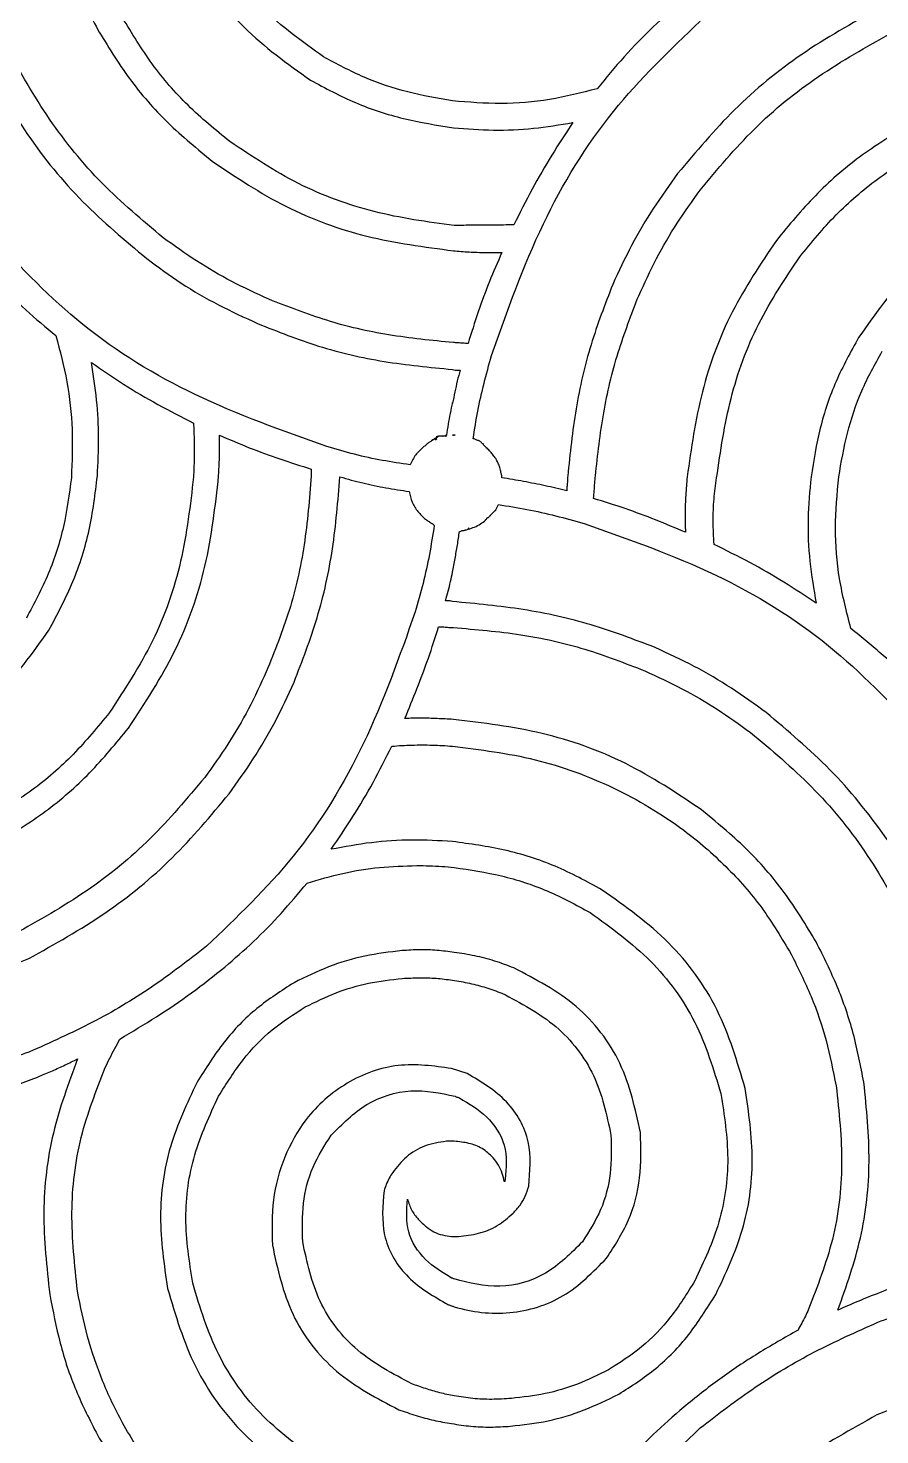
# Model space of a CAD drawing. Extents: x 0 to 371, y 0 to 260.
# Drawn here: x 301.25 to 327.28, y 79.53 to 122.5 of the extents above; entities that cross this region are included whole.
import ezdxf

# ---------------------------------------------------------------- set-up
doc = ezdxf.new("R2010")
doc.units = 0
doc.layers.add('Layer_1', color=7, linetype='CONTINUOUS')

msp = doc.modelspace()

# ---------------------------------------------------------------- linework, layer by layer
at = {"layer": 'Layer_1', "color": 7}
for points in [[(314.219057, 111.045625), (314.219057, 111.07198)], [(313.716243, 110.013647), (313.743124, 110.013647), (313.743124, 110.013647)], [(313.743124, 110.013647), (313.769477, 110.013647)], [(313.928121, 110.040002), (313.901769, 110.040002), (313.848534, 110.040002), (313.822182, 110.040002)], [(314.298644, 110.066873), (314.219057, 110.066873)], [(313.346249, 109.722709), (313.213958, 109.590417)], [(313.663538, 109.960937), (313.68989, 109.960937)], [(314.880515, 109.960937), (314.854163, 109.960937)], [(315.251038, 109.696353), (315.171451, 109.775419)], [(309.906666, 109.034895), (309.906666, 108.823022)], [(315.727499, 108.770312), (315.727499, 108.823022)], [(315.541974, 107.791044), (315.62156, 107.950207), (315.62156, 107.950207)], [(315.198333, 107.447395), (315.224685, 107.47375), (315.303743, 107.553332)], [(315.409682, 107.658752), (315.489269, 107.738334)], [(314.430935, 107.129586), (314.457288, 107.129586)], [(314.669166, 90.566772), (314.192704, 90.725419)], [(314.272291, 88.503332), (314.03406, 88.503332)], [(314.192704, 85.592915), (314.404583, 85.592915)]]:
    msp.add_lwpolyline(points, dxfattribs=at)
for points in [[(307.101659, 110.066873)], [(313.757597, 110.026567)], [(314.007708, 110.040002), (314.03406, 110.040002), (314.007708, 110.040002)], [(314.278482, 110.077726)], [(313.599985, 109.909777)], [(313.743124, 109.960937)], [(310.779474, 108.796667)], [(314.721871, 107.235522)], [(313.795829, 104.219169)], [(313.293015, 100.608019)], [(313.133842, 96.92349)], [(302.762916, 91.016874)]]:
    msp.add_lwpolyline(points, close=True, dxfattribs=at)
for points, knots in [([(301.915932, 126.761978), (302.011044, 126.263575), (302.200806, 125.269196), (302.682813, 123.824478), (303.141762, 122.924979), (303.37114, 122.475419)], [0, 0, 0, 0, 1.521336, 3.035266, 4.547924, 4.547924, 4.547924, 4.547924]), ([(305.514159, 126.973335), (305.756222, 126.156256), (306.238541, 124.528194), (307.778637, 122.411746), (309.173303, 121.41812), (309.879784, 120.91479)], [0, 0, 0, 0, 2.544135, 5.069289, 7.661578, 7.661578, 7.661578, 7.661578]), ([(310.276659, 121.628958), (309.634291, 122.08803), (308.362366, 122.997016), (306.961805, 124.931037), (306.508653, 126.415111), (306.281557, 127.158853)], [0, 0, 0, 0, 2.359117, 4.671186, 6.993906, 6.993906, 6.993906, 6.993906]), ([(321.283749, 123.375105), (320.968856, 123.100777), (320.334294, 122.547961), (319.450028, 121.636327), (318.909218, 120.979639), (318.637916, 120.650206)], [0, 0, 0, 0, 1.252549, 2.524089, 3.804093, 3.804093, 3.804093, 3.804093]), ([(327.209993, 123.084167), (326.422451, 122.645187), (324.859146, 121.773793), (322.787313, 120.07556), (321.657707, 118.725671), (321.098223, 118.057083)], [0, 0, 0, 0, 2.70185, 5.363292, 7.975068, 7.975068, 7.975068, 7.975068]), ([(303.37114, 122.475419), (303.682479, 121.962861), (304.304041, 120.939579), (305.497592, 119.577345), (306.424281, 118.812328), (306.89031, 118.427603)], [0, 0, 0, 0, 1.796895, 3.587358, 5.398689, 5.398689, 5.398689, 5.398689]), ([(307.419477, 119.035835), (306.981712, 119.393754), (306.112571, 120.104366), (305.007624, 121.385496), (304.428716, 122.340757), (304.138538, 122.819583)], [0, 0, 0, 0, 1.694336, 3.363943, 5.041933, 5.041933, 5.041933, 5.041933]), ([(315.409682, 112.500834), (315.891713, 113.861334), (316.82484, 116.495023), (318.960369, 120.013999), (320.862585, 121.831381), (321.786034, 122.713647)], [0, 0, 0, 0, 4.325799, 8.373985, 12.193381, 12.193381, 12.193381, 12.193381]), ([(321.786034, 117.554272), (322.318542, 118.194436), (323.392392, 119.485386), (325.374129, 121.093153), (326.859548, 121.924748), (327.606868, 122.343127)], [0, 0, 0, 0, 2.494016, 5.029417, 7.596492, 7.596492, 7.596492, 7.596492]), ([(305.381868, 116.099064), (304.742379, 116.636189), (303.455985, 117.716668), (301.842465, 119.692091), (301.011195, 121.174271), (300.593015, 121.919897)], [0, 0, 0, 0, 2.501839, 5.032693, 7.594724, 7.594724, 7.594724, 7.594724]), ([(314.219057, 120.279687), (313.760242, 120.359318), (312.840663, 120.51892), (311.507709, 120.965564), (310.686236, 121.408244), (310.276659, 121.628958)], [0, 0, 0, 0, 1.39603, 2.797992, 4.192055, 4.192055, 4.192055, 4.192055]), ([(299.8525, 121.576248), (300.291486, 120.788668), (301.162906, 119.225264), (302.861062, 117.153196), (304.210989, 116.023485), (304.879583, 115.46396)], [0, 0, 0, 0, 2.701966, 5.363601, 7.975465, 7.975465, 7.975465, 7.975465]), ([(309.879784, 120.91479), (310.332949, 120.671228), (311.240211, 120.183604), (312.718029, 119.703082), (313.73611, 119.540776), (314.245409, 119.459581)], [0, 0, 0, 0, 1.541296, 3.085767, 4.63181, 4.63181, 4.63181, 4.63181]), ([(318.637916, 120.650206), (318.156787, 120.528559), (317.194932, 120.285365), (315.703607, 120.157781), (314.714203, 120.239027), (314.219057, 120.279687)], [0, 0, 0, 0, 1.487394, 2.97354, 4.462358, 4.462358, 4.462358, 4.462358]), ([(324.828743, 115.517187), (325.186218, 115.955754), (325.895951, 116.826489), (327.183622, 117.919596), (328.520762, 118.786998), (329.886815, 119.432325), (331.23673, 119.894775), (332.168202, 120.080757), (332.633951, 120.17375)], [0, 0, 0, 0, 1.694337, 3.363945, 5.041935, 6.462936, 7.88643, 9.310003, 9.310003, 9.310003, 9.310003]), ([(314.245409, 119.459581), (314.65274, 119.427846), (315.467121, 119.364397), (316.692691, 119.416776), (317.496135, 119.551188), (317.896871, 119.618228)], [0, 0, 0, 0, 1.225053, 2.44926, 3.667472, 3.667472, 3.667472, 3.667472]), ([(317.896871, 119.618228), (317.679538, 119.287621), (317.24236, 118.622586), (316.637562, 117.582393), (316.278444, 116.859957), (316.097493, 116.495939)], [0, 0, 0, 0, 1.186836, 2.387386, 3.606692, 3.606692, 3.606692, 3.606692]), ([(328.162916, 119.538647), (327.650326, 119.227341), (326.626986, 118.605846), (325.264431, 117.412637), (324.499338, 116.485998), (324.114579, 116.019998)], [0, 0, 0, 0, 1.796935, 3.587422, 5.39874, 5.39874, 5.39874, 5.39874]), ([(314.272291, 116.469583), (313.450746, 116.583677), (311.813668, 116.811029), (309.470663, 117.67272), (308.101947, 118.5823), (307.419477, 119.035835)], [0, 0, 0, 0, 2.484452, 4.950721, 7.403418, 7.403418, 7.403418, 7.403418]), ([(306.89031, 118.427603), (307.618748, 117.942153), (309.081166, 116.967559), (311.597812, 116.051566), (313.358497, 115.819226), (314.245409, 115.702189)], [0, 0, 0, 0, 2.619891, 5.259719, 7.939247, 7.939247, 7.939247, 7.939247]), ([(321.098223, 118.057083), (320.84665, 117.709408), (320.337401, 117.005623), (319.672583, 115.872186), (319.300573, 115.071901), (319.113848, 114.67021)], [0, 0, 0, 0, 1.287007, 2.605232, 3.933695, 3.933695, 3.933695, 3.933695]), ([(319.907598, 114.326562), (320.083482, 114.708457), (320.433375, 115.468177), (321.062557, 116.548464), (321.545745, 117.220212), (321.786034, 117.554272)], [0, 0, 0, 0, 1.260922, 2.508408, 3.742494, 3.742494, 3.742494, 3.742494]), ([(332.687185, 117.42198), (331.868407, 117.179726), (330.237167, 116.697085), (328.113836, 115.162705), (327.126892, 113.76348), (326.628121, 113.056355)], [0, 0, 0, 0, 2.549795, 5.079919, 7.66497, 7.66497, 7.66497, 7.66497]), ([(316.097493, 116.495939), (315.886858, 116.49034), (315.471539, 116.479302), (314.862959, 116.486382), (314.465288, 116.475072), (314.272291, 116.469583)], [0, 0, 0, 0, 0.632078, 1.246296, 1.82547, 1.82547, 1.82547, 1.82547]), ([(310.382599, 109.722709), (309.022098, 110.20474), (306.38841, 111.137867), (302.869435, 113.273398), (301.052054, 115.175614), (300.169788, 116.099064)], [0, 0, 0, 0, 4.325799, 8.373984, 12.193381, 12.193381, 12.193381, 12.193381]), ([(308.610102, 114.220625), (308.228165, 114.396515), (307.468333, 114.746434), (306.387832, 115.375549), (305.715971, 115.858769), (305.381868, 116.099064)], [0, 0, 0, 0, 1.261045, 2.508749, 3.742947, 3.742947, 3.742947, 3.742947]), ([(324.114579, 116.019998), (323.635851, 115.306498), (322.672645, 113.87093), (321.76066, 111.399761), (321.513542, 109.668212), (321.389159, 108.796667)], [0, 0, 0, 0, 2.571521, 5.173922, 7.811243, 7.811243, 7.811243, 7.811243]), ([(299.561035, 115.596252), (299.815585, 115.30108), (300.327881, 114.707031), (301.180257, 113.878584), (301.792319, 113.367645), (302.101458, 113.109582)], [0, 0, 0, 0, 1.168927, 2.352525, 3.560409, 3.560409, 3.560409, 3.560409]), ([(314.245409, 115.702189), (314.406704, 115.687947), (314.732818, 115.659152), (315.227566, 115.649871), (315.560232, 115.64961), (315.727499, 115.649478)], [0, 0, 0, 0, 0.485625, 0.981864, 1.483706, 1.483706, 1.483706, 1.483706]), ([(315.727499, 115.649478), (315.598267, 115.353724), (315.337167, 114.756187), (314.993495, 113.828545), (314.795564, 113.19273), (314.695519, 112.871353)], [0, 0, 0, 0, 0.968143, 1.956017, 2.965688, 2.965688, 2.965688, 2.965688]), ([(304.879583, 115.46396), (305.226465, 115.207356), (305.925957, 114.68991), (307.064878, 114.033126), (307.864496, 113.664599), (308.265932, 113.479585)], [0, 0, 0, 0, 1.293674, 2.608715, 3.934503, 3.934503, 3.934503, 3.934503]), ([(322.288848, 108.770312), (322.40824, 109.582356), (322.645627, 111.196952), (323.487519, 113.506241), (324.383468, 114.84957), (324.828743, 115.517187)], [0, 0, 0, 0, 2.45932, 4.889889, 7.291337, 7.291337, 7.291337, 7.291337]), ([(319.113848, 114.67021), (318.878276, 114.061982), (318.400565, 112.828573), (317.951151, 110.860537), (317.809867, 109.508556), (317.738227, 108.823022)], [0, 0, 0, 0, 1.954953, 3.964391, 6.031376, 6.031376, 6.031376, 6.031376]), ([(318.584682, 108.823022), (318.656399, 109.467144), (318.798113, 110.739943), (319.236782, 112.58999), (319.686191, 113.753394), (319.907598, 114.326562)], [0, 0, 0, 0, 1.943386, 3.84017, 5.682105, 5.682105, 5.682105, 5.682105]), ([(314.245409, 112.897709), (313.584026, 112.962356), (312.278261, 113.089991), (310.381511, 113.527489), (309.194224, 113.992063), (308.610102, 114.220625)], [0, 0, 0, 0, 1.992575, 3.933927, 5.81399, 5.81399, 5.81399, 5.81399]), ([(308.265932, 113.479585), (308.880924, 113.234949), (310.133433, 112.736715), (312.138932, 112.275768), (313.520331, 112.144168), (314.219057, 112.077603)], [0, 0, 0, 0, 1.983616, 4.039886, 6.144507, 6.144507, 6.144507, 6.144507]), ([(302.101458, 113.109582), (302.225068, 112.643047), (302.473686, 111.704708), (302.630356, 110.243277), (302.595106, 109.262965), (302.57739, 108.770312)], [0, 0, 0, 0, 1.446556, 2.909457, 4.387337, 4.387337, 4.387337, 4.387337]), ([(326.628121, 113.056355), (326.384774, 112.614387), (325.898772, 111.731708), (325.41552, 110.28964), (325.253889, 109.294987), (325.172913, 108.796667)], [0, 0, 0, 0, 1.511541, 3.018784, 4.532059, 4.532059, 4.532059, 4.532059]), ([(314.695519, 112.871353), (314.642856, 112.872931), (314.539341, 112.876032), (314.389789, 112.892316), (314.292182, 112.895962), (314.245409, 112.897709)], [0, 0, 0, 0, 0.158, 0.310572, 0.450952, 0.450952, 0.450952, 0.450952]), ([(326.019368, 108.796667), (326.097066, 109.24425), (326.25239, 110.138999), (326.685862, 111.438554), (327.123449, 112.234885), (327.342284, 112.633125)], [0, 0, 0, 0, 1.361992, 2.72271, 4.08394, 4.08394, 4.08394, 4.08394]), ([(303.37114, 108.823022), (303.388743, 109.21062), (303.423876, 109.984194), (303.366375, 111.145188), (303.246183, 111.907944), (303.186144, 112.28896)], [0, 0, 0, 0, 1.163667, 2.322462, 3.479058, 3.479058, 3.479058, 3.479058]), ([(303.186144, 112.28896), (303.51203, 112.063998), (304.170561, 111.609408), (305.217471, 110.998144), (305.942343, 110.62504), (306.307909, 110.436877)], [0, 0, 0, 0, 1.187644, 2.399922, 3.633324, 3.633324, 3.633324, 3.633324]), ([(314.854163, 109.960937), (314.896452, 110.243843), (314.981526, 110.812974), (315.178619, 111.658446), (315.332412, 112.21913), (315.409682, 112.500834)], [0, 0, 0, 0, 0.857836, 1.725739, 2.602111, 2.602111, 2.602111, 2.602111]), ([(314.219057, 112.077603), (314.245365, 112.070496), (314.297389, 112.056442), (314.377825, 112.051395), (314.430834, 112.051297), (314.457288, 112.051248)], [0, 0, 0, 0, 0.08155, 0.161267, 0.240676, 0.240676, 0.240676, 0.240676]), ([(314.457288, 112.051248), (314.425242, 111.943198), (314.360467, 111.724793), (314.293194, 111.386537), (314.243904, 111.159881), (314.219057, 111.045625)], [0, 0, 0, 0, 0.337922, 0.683047, 1.03387, 1.03387, 1.03387, 1.03387]), ([(314.219057, 111.07198), (314.194449, 110.959798), (314.145814, 110.738074), (314.086534, 110.402454), (314.051635, 110.17927), (314.03406, 110.066873)], [0, 0, 0, 0, 0.344516, 0.680921, 1.022213, 1.022213, 1.022213, 1.022213]), ([(306.307909, 110.436877), (306.314973, 110.254005), (306.32902, 109.890328), (306.32902, 109.343216), (306.314973, 108.979539), (306.307909, 108.796667)], [0, 0, 0, 0, 0.548995, 1.091782, 1.640777, 1.640777, 1.640777, 1.640777]), ([(307.075307, 108.823022), (307.082429, 108.957922), (307.096876, 109.231536), (307.101457, 109.64637), (307.101592, 109.926066), (307.101659, 110.066873)], [0, 0, 0, 0, 0.405221, 0.8219, 1.244335, 1.244335, 1.244335, 1.244335]), ([(307.101659, 110.066873), (307.403791, 109.93793), (308.010844, 109.678854), (308.946673, 109.333661), (309.584948, 109.135019), (309.906666, 109.034895)], [0, 0, 0, 0, 0.985402, 1.9799, 2.990608, 2.990608, 2.990608, 2.990608]), ([(313.769477, 110.013647), (313.758705, 110.006387), (313.736356, 109.991323), (313.696658, 109.983261), (313.674309, 109.968197), (313.663538, 109.960937)], [0, 0, 0, 0, 0.038651, 0.080196, 0.118847, 0.118847, 0.118847, 0.118847]), ([(313.743124, 110.013647), (313.745157, 110.015627), (313.748596, 110.018977), (313.753034, 110.022819), (313.762715, 110.030315), (313.740493, 110.018892), (313.730348, 110.015449), (313.720776, 110.014226), (313.716243, 110.013647)], [0, 0, 0, 0, 0.008321, 0.014078, 0.019408, 0.03543, 0.049923, 0.062961, 0.062961, 0.062961, 0.062961]), ([(313.822182, 110.040002), (313.817192, 110.039773), (313.807887, 110.039346), (313.79501, 110.035402), (313.779354, 110.031498), (313.765839, 110.020702), (313.751908, 110.015805), (313.745011, 110.01411), (313.743124, 110.013647)], [0, 0, 0, 0, 0.014909, 0.027805, 0.040297, 0.06291, 0.078396, 0.084225, 0.084225, 0.084225, 0.084225]), ([(313.757597, 110.026567), (313.760176, 110.027305), (313.765638, 110.028871), (313.774142, 110.030022), (313.781942, 110.030638), (313.787162, 110.034389), (313.791488, 110.036258), (313.801114, 110.043385), (313.778616, 110.038784), (313.768235, 110.035236), (313.761236, 110.029532), (313.757597, 110.026567)], [0, 0, 0, 0, 0.008027, 0.017003, 0.025866, 0.03087, 0.035572, 0.041249, 0.057172, 0.069522, 0.082897, 0.082897, 0.082897, 0.082897]), ([(314.03406, 110.066873), (314.025016, 110.065067), (314.006226, 110.061313), (313.982346, 110.045864), (313.956934, 110.039323), (313.938944, 110.039273), (313.926938, 110.023713), (313.927693, 110.034106), (313.928121, 110.040002)], [0, 0, 0, 0, 0.027413, 0.056957, 0.08437, 0.103869, 0.112865, 0.124663, 0.124663, 0.124663, 0.124663]), ([(314.219057, 110.066873), (314.22573, 110.067783), (314.239257, 110.069628), (314.258126, 110.077931), (314.271792, 110.077794), (314.278482, 110.077726)], [0, 0, 0, 0, 0.020148, 0.040845, 0.060696, 0.060696, 0.060696, 0.060696]), ([(314.278482, 110.077726), (314.280742, 110.07718), (314.285471, 110.076035), (314.292442, 110.072431), (314.29649, 110.068803), (314.298644, 110.066873)], [0, 0, 0, 0, 0.00696, 0.01457, 0.023222, 0.023222, 0.023222, 0.023222]), ([(312.922493, 109.167187), (312.639706, 109.207857), (312.070927, 109.289657), (311.222419, 109.475859), (310.663909, 109.640023), (310.382599, 109.722709)], [0, 0, 0, 0, 0.856908, 1.723535, 2.603017, 2.603017, 2.603017, 2.603017]), ([(313.213958, 109.590417), (313.173098, 109.551525), (313.090424, 109.472834), (313.001309, 109.323457), (312.948977, 109.219698), (312.922493, 109.167187)], [0, 0, 0, 0, 0.168472, 0.340879, 0.517537, 0.517537, 0.517537, 0.517537]), ([(313.68989, 109.960937), (313.68283, 109.959561), (313.669422, 109.956948), (313.657968, 109.938067), (313.635206, 109.937504), (313.624214, 109.921172), (313.611504, 109.912375), (313.586839, 109.90769), (313.56042, 109.879131), (313.520098, 109.852506), (313.47536, 109.82762), (313.430997, 109.797346), (313.393883, 109.753843), (313.362192, 109.733129), (313.346249, 109.722709)], [0, 0, 0, 0, 0.020704, 0.039317, 0.060021, 0.081124, 0.094729, 0.105482, 0.155158, 0.204619, 0.251639, 0.3085, 0.364665, 0.421526, 0.421526, 0.421526, 0.421526]), ([(313.599985, 109.909777), (313.60429, 109.912733), (313.612885, 109.918636), (313.622476, 109.926929), (313.646629, 109.937336), (313.6151, 109.934492), (313.60402, 109.926608), (313.573946, 109.906121), (313.59033, 109.907984), (313.595325, 109.908883), (313.598485, 109.909489), (313.599985, 109.909777)], [0, 0, 0, 0, 0.015197, 0.030341, 0.044745, 0.064456, 0.08002, 0.107186, 0.113835, 0.118851, 0.123381, 0.123381, 0.123381, 0.123381]), ([(313.743124, 109.960937), (313.736729, 109.954148), (313.726684, 109.943485), (313.710194, 109.934284), (313.677682, 109.930786), (313.707839, 109.952644), (313.723919, 109.961679), (313.736227, 109.961203), (313.743124, 109.960937)], [0, 0, 0, 0, 0.027074, 0.042528, 0.062232, 0.089306, 0.104759, 0.124463, 0.124463, 0.124463, 0.124463]), ([(315.012807, 109.907711), (314.997106, 109.909248), (314.966363, 109.912259), (314.924247, 109.936977), (314.89586, 109.95253), (314.880515, 109.960937)], [0, 0, 0, 0, 0.046733, 0.091501, 0.144175, 0.144175, 0.144175, 0.144175]), ([(315.171451, 109.775419), (315.169646, 109.7826), (315.1658, 109.7979), (315.140789, 109.809613), (315.116919, 109.829428), (315.090818, 109.856713), (315.055935, 109.884273), (315.028137, 109.899379), (315.012807, 109.907711)], [0, 0, 0, 0, 0.021163, 0.045089, 0.077239, 0.11532, 0.157813, 0.210064, 0.210064, 0.210064, 0.210064]), ([(315.27739, 109.669998), (315.270467, 109.671248), (315.258511, 109.673407), (315.251948, 109.68705), (315.25126, 109.694077), (315.251038, 109.696353)], [0, 0, 0, 0, 0.019807, 0.034208, 0.041107, 0.041107, 0.041107, 0.041107]), ([(315.541974, 109.352189), (315.515364, 109.38762), (315.461406, 109.459465), (315.375249, 109.567368), (315.310597, 109.635172), (315.27739, 109.669998)], [0, 0, 0, 0, 0.132946, 0.269579, 0.413872, 0.413872, 0.413872, 0.413872]), ([(315.727499, 108.823022), (315.725562, 108.834241), (315.721276, 108.859069), (315.706814, 108.892905), (315.693995, 108.968827), (315.669424, 109.078814), (315.615604, 109.221216), (315.566623, 109.308342), (315.541974, 109.352189)], [0, 0, 0, 0, 0.034065, 0.075392, 0.109457, 0.264403, 0.413212, 0.563972, 0.563972, 0.563972, 0.563972]), ([(302.57739, 108.770312), (302.510467, 108.269686), (302.376639, 107.268567), (301.911491, 105.818627), (301.438105, 104.928262), (301.201769, 104.483752)], [0, 0, 0, 0, 1.513457, 3.026512, 4.535004, 4.535004, 4.535004, 4.535004]), ([(301.88958, 104.113748), (302.148779, 104.601803), (302.667156, 105.577874), (303.166036, 107.172692), (303.302657, 108.271987), (303.37114, 108.823022)], [0, 0, 0, 0, 1.655626, 3.311124, 4.974999, 4.974999, 4.974999, 4.974999]), ([(306.307909, 108.796667), (306.208109, 107.931942), (306.009643, 106.212328), (305.150156, 103.746511), (304.20961, 102.313278), (303.741663, 101.600207)], [0, 0, 0, 0, 2.607258, 5.184857, 7.737081, 7.737081, 7.737081, 7.737081]), ([(304.323535, 101.12375), (304.824673, 101.889116), (305.830164, 103.424758), (306.761951, 106.05952), (306.970471, 107.89847), (307.075307, 108.823022)], [0, 0, 0, 0, 2.738161, 5.493891, 8.280222, 8.280222, 8.280222, 8.280222]), ([(309.906666, 108.823022), (309.849116, 108.120153), (309.735654, 106.734421), (309.286559, 104.716816), (308.780239, 103.462289), (308.530515, 102.843542)], [0, 0, 0, 0, 2.114559, 4.168934, 6.168273, 6.168273, 6.168273, 6.168273]), ([(309.377499, 102.526248), (309.629094, 103.176311), (310.140748, 104.498309), (310.60223, 106.611), (310.719957, 108.062741), (310.779474, 108.796667)], [0, 0, 0, 0, 2.089055, 4.248403, 6.456221, 6.456221, 6.456221, 6.456221]), ([(310.779474, 108.796667), (311.010636, 108.731254), (311.473579, 108.600253), (312.182104, 108.45855), (312.658079, 108.384245), (312.89614, 108.347082)], [0, 0, 0, 0, 0.720478, 1.442882, 2.165737, 2.165737, 2.165737, 2.165737]), ([(317.711874, 108.373437), (317.491638, 108.424538), (317.052361, 108.526462), (316.390629, 108.658893), (315.948188, 108.733232), (315.727499, 108.770312)], [0, 0, 0, 0, 0.678238, 1.352795, 2.024117, 2.024117, 2.024117, 2.024117]), ([(317.738227, 108.823022), (317.736662, 108.772363), (317.733589, 108.672887), (317.716512, 108.523572), (317.713439, 108.424096), (317.711874, 108.373437)], [0, 0, 0, 0, 0.151991, 0.298453, 0.450443, 0.450443, 0.450443, 0.450443]), ([(318.531977, 108.136759), (318.539121, 108.215575), (318.55322, 108.371116), (318.562724, 108.600457), (318.577485, 108.750076), (318.584682, 108.823022)], [0, 0, 0, 0, 0.237388, 0.46848, 0.68834, 0.68834, 0.68834, 0.68834]), ([(321.389159, 108.796667), (321.373339, 108.611235), (321.341569, 108.238851), (321.320348, 107.673652), (321.331049, 107.294646), (321.336454, 107.10323)], [0, 0, 0, 0, 0.558295, 1.121167, 1.695522, 1.695522, 1.695522, 1.695522]), ([(322.209791, 106.732711), (322.197419, 106.967491), (322.173087, 107.429248), (322.197502, 108.111387), (322.258784, 108.553441), (322.288848, 108.770312)], [0, 0, 0, 0, 0.705156, 1.386869, 2.043414, 2.043414, 2.043414, 2.043414]), ([(325.172913, 108.796667), (325.134138, 108.369239), (325.056294, 107.511132), (325.109515, 106.213232), (325.257509, 105.360506), (325.331557, 104.933853)], [0, 0, 0, 0, 1.28672, 2.583227, 3.881496, 3.881496, 3.881496, 3.881496]), ([(326.38989, 104.166459), (326.261112, 104.667558), (326.002909, 105.672278), (325.876508, 107.23667), (325.971649, 108.275587), (326.019368, 108.796667)], [0, 0, 0, 0, 1.550462, 3.108725, 4.676749, 4.676749, 4.676749, 4.676749]), ([(312.89614, 108.347082), (312.922083, 108.236574), (312.973436, 108.017826), (313.151734, 107.725805), (313.316326, 107.57554), (313.398954, 107.500105)], [0, 0, 0, 0, 0.339026, 0.671095, 1.005853, 1.005853, 1.005853, 1.005853]), ([(315.62156, 107.950207), (315.913061, 107.902414), (316.498685, 107.806398), (317.373908, 107.615205), (317.950796, 107.45062), (318.241041, 107.367814)], [0, 0, 0, 0, 0.886111, 1.780194, 2.685514, 2.685514, 2.685514, 2.685514]), ([(321.336454, 107.10323), (321.033625, 107.230361), (320.424698, 107.485993), (319.491364, 107.837546), (318.853184, 108.036581), (318.531977, 108.136759)], [0, 0, 0, 0, 0.98529, 1.98121, 2.990435, 2.990435, 2.990435, 2.990435]), ([(313.398954, 107.500105), (313.416911, 107.489481), (313.453777, 107.467667), (313.502456, 107.426014), (313.55031, 107.401437), (313.582932, 107.373896), (313.609933, 107.360651), (313.637499, 107.350641), (313.637816, 107.332012), (313.644787, 107.318578), (313.656662, 107.316378), (313.663538, 107.315103)], [0, 0, 0, 0, 0.062523, 0.128365, 0.190888, 0.223827, 0.253675, 0.286614, 0.293513, 0.307914, 0.327721, 0.327721, 0.327721, 0.327721]), ([(314.642284, 107.182812), (314.710471, 107.201989), (314.844294, 107.239627), (315.034313, 107.325377), (315.143731, 107.406776), (315.198333, 107.447395)], [0, 0, 0, 0, 0.212426, 0.416911, 0.620595, 0.620595, 0.620595, 0.620595]), ([(315.303743, 107.553332), (315.310881, 107.555198), (315.326091, 107.559175), (315.338658, 107.58299), (315.351017, 107.607989), (315.379903, 107.610959), (315.390448, 107.637089), (315.402666, 107.650851), (315.409682, 107.658752)], [0, 0, 0, 0, 0.021165, 0.045096, 0.077248, 0.098286, 0.122069, 0.154138, 0.154138, 0.154138, 0.154138]), ([(315.489269, 107.738334), (315.497267, 107.745276), (315.511198, 107.757367), (315.536338, 107.76866), (315.540173, 107.783893), (315.541974, 107.791044)], [0, 0, 0, 0, 0.032068, 0.055851, 0.07689, 0.07689, 0.07689, 0.07689]), ([(313.663538, 107.315103), (313.615967, 107.017383), (313.521022, 106.423172), (313.329685, 105.539131), (313.164507, 104.959814), (313.081666, 104.66927)], [0, 0, 0, 0, 0.904414, 1.805093, 2.711297, 2.711297, 2.711297, 2.711297]), ([(314.007708, 105.012919), (314.034075, 105.109876), (314.086684, 105.303325), (314.160601, 105.593744), (314.228068, 105.927443), (314.297133, 106.300387), (314.373434, 106.713976), (314.411708, 106.990612), (314.430935, 107.129586)], [0, 0, 0, 0, 0.301445, 0.601444, 0.898796, 1.322541, 1.739409, 2.160246, 2.160246, 2.160246, 2.160246]), ([(314.457288, 107.129586), (314.468042, 107.136694), (314.49001, 107.151215), (314.527806, 107.156457), (314.561256, 107.154732), (314.590834, 107.162137), (314.614667, 107.1774), (314.633294, 107.18105), (314.642284, 107.182812)], [0, 0, 0, 0, 0.038244, 0.078122, 0.111485, 0.138731, 0.167938, 0.195184, 0.195184, 0.195184, 0.195184]), ([(314.721871, 107.235522), (314.720414, 107.228392), (314.717898, 107.216079), (314.706053, 107.21131), (314.693466, 107.207114), (314.69766, 107.219703), (314.702427, 107.231548), (314.714741, 107.234065), (314.721871, 107.235522)], [0, 0, 0, 0, 0.019808, 0.034208, 0.041106, 0.048005, 0.062406, 0.082213, 0.082213, 0.082213, 0.082213]), ([(318.241041, 107.367814), (319.602567, 106.890844), (322.243082, 105.965818), (325.766707, 103.810662), (327.591928, 101.896611), (328.480204, 100.965104)], [0, 0, 0, 0, 4.322729, 8.383411, 12.233172, 12.233172, 12.233172, 12.233172]), ([(325.331557, 104.933853), (325.005326, 105.151796), (324.344959, 105.592961), (323.301479, 106.192226), (322.575586, 106.551609), (322.209791, 106.732711)], [0, 0, 0, 0, 1.176781, 2.382078, 3.606441, 3.606441, 3.606441, 3.606441]), ([(314.219057, 104.986564), (314.195087, 104.993636), (314.149695, 105.007029), (314.078251, 105.013043), (314.031845, 105.012961), (314.007708, 105.012919)], [0, 0, 0, 0, 0.074781, 0.141612, 0.214051, 0.214051, 0.214051, 0.214051]), ([(320.410413, 103.584582), (319.764726, 103.828919), (318.45508, 104.324508), (316.372205, 104.788822), (314.942277, 104.920144), (314.219057, 104.986564)], [0, 0, 0, 0, 2.069379, 4.197321, 6.374978, 6.374978, 6.374978, 6.374978]), ([(313.081666, 104.66927), (312.599599, 103.308762), (311.666393, 100.67503), (309.530569, 97.156125), (307.62827, 95.338727), (306.704784, 94.456457)], [0, 0, 0, 0, 4.325849, 8.37417, 12.193662, 12.193662, 12.193662, 12.193662]), ([(295.830515, 99.748123), (296.647633, 99.990192), (298.275798, 100.472532), (300.392474, 102.012548), (301.386207, 103.40726), (301.88958, 104.113748)], [0, 0, 0, 0, 2.544261, 5.069618, 7.661991, 7.661991, 7.661991, 7.661991]), ([(312.763849, 101.414689), (312.887516, 101.71732), (313.136805, 102.327364), (313.492252, 103.258775), (313.694098, 103.897334), (313.795829, 104.219169)], [0, 0, 0, 0, 0.98081, 1.97712, 2.98951, 2.98951, 2.98951, 2.98951]), ([(313.795829, 104.219169), (313.848446, 104.217593), (313.951831, 104.214496), (314.101205, 104.198202), (314.198682, 104.19456), (314.245409, 104.192814)], [0, 0, 0, 0, 0.157863, 0.310181, 0.450424, 0.450424, 0.450424, 0.450424]), ([(314.245409, 104.192814), (314.932936, 104.135221), (316.289276, 104.021603), (318.259438, 103.585424), (319.489045, 103.105616), (320.093124, 102.869897)], [0, 0, 0, 0, 2.068679, 4.08105, 6.024423, 6.024423, 6.024423, 6.024423]), ([(329.11531, 101.520625), (328.842769, 101.835335), (328.293586, 102.469489), (327.386666, 103.359584), (326.724014, 103.89599), (326.38989, 104.166459)], [0, 0, 0, 0, 1.248723, 2.516232, 3.805337, 3.805337, 3.805337, 3.805337]), ([(323.797291, 101.600207), (323.449615, 101.85178), (322.745828, 102.361029), (321.61239, 103.025847), (320.812104, 103.397857), (320.410413, 103.584582)], [0, 0, 0, 0, 1.287008, 2.605236, 3.9337, 3.9337, 3.9337, 3.9337]), ([(308.530515, 102.843542), (308.354632, 102.461647), (308.004738, 101.701927), (307.375557, 100.621639), (306.892369, 99.949892), (306.652079, 99.615832)], [0, 0, 0, 0, 1.260922, 2.508408, 3.742494, 3.742494, 3.742494, 3.742494]), ([(320.093124, 102.869897), (320.475019, 102.694013), (321.234738, 102.34412), (322.315023, 101.714936), (322.98677, 101.231748), (323.320829, 100.991459)], [0, 0, 0, 0, 1.260922, 2.508405, 3.74249, 3.74249, 3.74249, 3.74249]), ([(307.393124, 99.11302), (307.644181, 99.465278), (308.150469, 100.175653), (308.822101, 101.313812), (309.1914, 102.119992), (309.377499, 102.526248)], [0, 0, 0, 0, 1.297443, 2.616471, 3.956386, 3.956386, 3.956386, 3.956386]), ([(303.741663, 101.600207), (303.383744, 101.162442), (302.673131, 100.293301), (301.391998, 99.188356), (300.436736, 98.609449), (299.95791, 98.31927)], [0, 0, 0, 0, 1.694337, 3.363945, 5.041935, 5.041935, 5.041935, 5.041935]), ([(314.245409, 101.388334), (314.080174, 101.397004), (313.751813, 101.414233), (313.257702, 101.430996), (312.929117, 101.420146), (312.763849, 101.414689)], [0, 0, 0, 0, 0.496425, 0.986507, 1.482446, 1.482446, 1.482446, 1.482446]), ([(330.041352, 84.640003), (330.212771, 85.892918), (330.554006, 88.387026), (330.12592, 92.094872), (329.053392, 95.28224), (327.493799, 97.823747), (325.815629, 99.902221), (324.466884, 101.036892), (323.797291, 101.600207)], [0, 0, 0, 0, 3.7816, 7.527821, 11.082406, 13.779326, 16.436424, 19.056126, 19.056126, 19.056126, 19.056126]), ([(300.275727, 97.604586), (300.788285, 97.915924), (301.811564, 98.537485), (303.173795, 99.731034), (303.938811, 100.657722), (304.323535, 101.12375)], [0, 0, 0, 0, 1.796893, 3.587351, 5.398679, 5.398679, 5.398679, 5.398679]), ([(321.812916, 98.636564), (321.063195, 99.136214), (319.558094, 100.139287), (316.963486, 101.057933), (315.154374, 101.277843), (314.245409, 101.388334)], [0, 0, 0, 0, 2.695811, 5.411971, 8.154737, 8.154737, 8.154737, 8.154737]), ([(323.320829, 100.991459), (323.961962, 100.454194), (325.251484, 99.373585), (326.873431, 97.40325), (327.696444, 95.916918), (328.109682, 95.170625)], [0, 0, 0, 0, 2.506225, 5.040814, 7.596815, 7.596815, 7.596815, 7.596815]), ([(310.51489, 97.419584), (310.739328, 97.750092), (311.191007, 98.415238), (311.809044, 99.467045), (312.179415, 100.198046), (312.366974, 100.568229)], [0, 0, 0, 0, 1.19833, 2.411627, 3.656413, 3.656413, 3.656413, 3.656413]), ([(312.366974, 100.568229), (312.469011, 100.576181), (312.673893, 100.592149), (312.982747, 100.605359), (313.189457, 100.607131), (313.293015, 100.608019)], [0, 0, 0, 0, 0.307025, 0.616481, 0.927153, 0.927153, 0.927153, 0.927153]), ([(313.293015, 100.608019), (313.396573, 100.607131), (313.603283, 100.605359), (313.912138, 100.592149), (314.11702, 100.576181), (314.219057, 100.568229)], [0, 0, 0, 0, 0.310672, 0.620128, 0.927153, 0.927153, 0.927153, 0.927153]), ([(314.219057, 100.568229), (315.067839, 100.462877), (316.757334, 100.253175), (319.156652, 99.368457), (321.102379, 98.212515), (322.588789, 96.924179), (323.70975, 95.65919), (324.27945, 94.698392), (324.564159, 94.218229)], [0, 0, 0, 0, 2.558872, 5.093419, 7.607343, 9.305933, 10.979036, 12.650495, 12.650495, 12.650495, 12.650495]), ([(306.652079, 99.615832), (306.114949, 98.976306), (305.034446, 97.689824), (303.0591, 96.076038), (301.57688, 95.244678), (300.831246, 94.826461)], [0, 0, 0, 0, 2.50194, 5.032952, 7.595052, 7.595052, 7.595052, 7.595052]), ([(301.280826, 94.085937), (302.068407, 94.524923), (303.631814, 95.396344), (305.703886, 97.094498), (306.833599, 98.444426), (307.393124, 99.11302)], [0, 0, 0, 0, 2.701968, 5.363607, 7.975474, 7.975474, 7.975474, 7.975474]), ([(325.331557, 94.588748), (325.020258, 95.101299), (324.39879, 96.12454), (323.205507, 97.486855), (322.278908, 98.251846), (321.812916, 98.636564)], [0, 0, 0, 0, 1.796821, 3.587116, 5.398343, 5.398343, 5.398343, 5.398343]), ([(314.219057, 97.657812), (313.805026, 97.680774), (312.978335, 97.726622), (311.735379, 97.646985), (310.92198, 97.495433), (310.51489, 97.419584)], [0, 0, 0, 0, 1.243343, 2.482573, 3.724182, 3.724182, 3.724182, 3.724182]), ([(318.79656, 96.176248), (318.324064, 96.433984), (317.377969, 96.950057), (315.823825, 97.435676), (314.754502, 97.583694), (314.219057, 97.657812)], [0, 0, 0, 0, 1.611897, 3.227553, 4.847955, 4.847955, 4.847955, 4.847955]), ([(309.774374, 96.387606), (310.136829, 96.494851), (310.863805, 96.709955), (311.992522, 96.887753), (312.753135, 96.911569), (313.133842, 96.92349)], [0, 0, 0, 0, 1.133192, 2.272848, 3.414909, 3.414909, 3.414909, 3.414909]), ([(313.133842, 96.92349), (313.260727, 96.922174), (313.514367, 96.919543), (313.894163, 96.899793), (314.146327, 96.875965), (314.272291, 96.864062)], [0, 0, 0, 0, 0.380653, 0.760913, 1.140463, 1.140463, 1.140463, 1.140463]), ([(314.272291, 96.864062), (314.755372, 96.791656), (315.722567, 96.646688), (317.129418, 96.190122), (317.993064, 95.722402), (318.426038, 95.487919)], [0, 0, 0, 0, 1.464135, 2.931404, 4.406516, 4.406516, 4.406516, 4.406516]), ([(307.260833, 93.821354), (307.558292, 94.078173), (308.159003, 94.596814), (308.99664, 95.45755), (309.513991, 96.076226), (309.774374, 96.387606)], [0, 0, 0, 0, 1.178583, 2.380117, 3.597619, 3.597619, 3.597619, 3.597619]), ([(323.162185, 90.117187), (322.920116, 90.934305), (322.437777, 92.562469), (320.897761, 94.679144), (319.503048, 95.672876), (318.79656, 96.176248)], [0, 0, 0, 0, 2.544261, 5.069616, 7.661989, 7.661989, 7.661989, 7.661989]), ([(318.426038, 95.487919), (319.06776, 95.02429), (320.335125, 94.108649), (321.741399, 92.181464), (322.194234, 90.700579), (322.42114, 89.95854)], [0, 0, 0, 0, 2.366402, 4.673505, 6.990582, 6.990582, 6.990582, 6.990582]), ([(326.786765, 90.302189), (326.689999, 90.800785), (326.496896, 91.795762), (326.005038, 93.235812), (325.555644, 94.138586), (325.331557, 94.588748)], [0, 0, 0, 0, 1.522577, 3.038394, 4.546008, 4.546008, 4.546008, 4.546008]), ([(306.704784, 94.456457), (306.153936, 94.03101), (305.047919, 93.176778), (303.229262, 92.091028), (301.934328, 91.517611), (301.280826, 91.228231)], [0, 0, 0, 0, 2.086959, 4.190287, 6.333192, 6.333192, 6.333192, 6.333192]), ([(312.684791, 94.324165), (312.300924, 94.280409), (311.534756, 94.193075), (310.419284, 93.855665), (309.725737, 93.515632), (309.377499, 93.344897)], [0, 0, 0, 0, 1.157468, 2.310219, 3.472746, 3.472746, 3.472746, 3.472746]), ([(314.272291, 94.270939), (314.096187, 94.293815), (313.745011, 94.339432), (313.213549, 94.361372), (312.861081, 94.33657), (312.684791, 94.324165)], [0, 0, 0, 0, 0.532652, 1.062187, 1.592061, 1.592061, 1.592061, 1.592061]), ([(316.097493, 93.794998), (315.901767, 93.869069), (315.509963, 94.017343), (314.898306, 94.176467), (314.481651, 94.239344), (314.272291, 94.270939)], [0, 0, 0, 0, 0.627539, 1.256212, 1.891151, 1.891151, 1.891151, 1.891151]), ([(324.564159, 94.218229), (324.7773, 93.790797), (325.201561, 92.939984), (325.659981, 91.587164), (325.846872, 90.659863), (325.94031, 90.196252)], [0, 0, 0, 0, 1.431813, 2.850058, 4.268054, 4.268054, 4.268054, 4.268054]), ([(290.459791, 92.868957), (291.71085, 92.702516), (294.199689, 92.371401), (297.919854, 92.759828), (300.181943, 93.65236), (301.280826, 94.085937)], [0, 0, 0, 0, 3.779968, 7.519817, 11.052862, 11.052862, 11.052862, 11.052862]), ([(304.058951, 91.625106), (304.43375, 91.848748), (305.179344, 92.293644), (306.255513, 93.017701), (306.926861, 93.554377), (307.260833, 93.821354)], [0, 0, 0, 0, 1.309323, 2.60466, 3.886926, 3.886926, 3.886926, 3.886926]), ([(319.960833, 88.767915), (319.802387, 89.492428), (319.487086, 90.934183), (318.079522, 92.758838), (316.763406, 93.446874), (316.097493, 93.794998)], [0, 0, 0, 0, 2.206895, 4.391642, 6.629176, 6.629176, 6.629176, 6.629176]), ([(309.377499, 93.344897), (308.989117, 93.096102), (308.198497, 92.589636), (307.194304, 91.546484), (306.677292, 90.722201), (306.413849, 90.302189)], [0, 0, 0, 0, 1.380481, 2.810206, 4.295602, 4.295602, 4.295602, 4.295602]), ([(309.72114, 92.604373), (310.032145, 92.75752), (310.6509, 93.06221), (311.651994, 93.357742), (312.338784, 93.437172), (312.684791, 93.477189)], [0, 0, 0, 0, 1.038858, 2.066845, 3.110595, 3.110595, 3.110595, 3.110595]), ([(312.684791, 93.477189), (312.85847, 93.484142), (313.201869, 93.497889), (313.715199, 93.488506), (314.051437, 93.445779), (314.219057, 93.424479)], [0, 0, 0, 0, 0.521482, 1.031079, 1.53766, 1.53766, 1.53766, 1.53766]), ([(314.219057, 93.424479), (314.39303, 93.394658), (314.73788, 93.335549), (315.242686, 93.203333), (315.566595, 93.085926), (315.727499, 93.027604)], [0, 0, 0, 0, 0.529395, 1.049366, 1.562642, 1.562642, 1.562642, 1.562642]), ([(315.727499, 93.027604), (316.303592, 92.724634), (317.440513, 92.126724), (318.662998, 90.556265), (318.928243, 89.311847), (319.061143, 88.688334)], [0, 0, 0, 0, 1.939307, 3.82723, 5.723081, 5.723081, 5.723081, 5.723081]), ([(307.075307, 89.878959), (307.310684, 90.256789), (307.771964, 90.997242), (308.668159, 91.93285), (309.374965, 92.383606), (309.72114, 92.604373)], [0, 0, 0, 0, 1.333712, 2.613745, 3.842465, 3.842465, 3.842465, 3.842465]), ([(303.609371, 90.75229), (303.655341, 90.849637), (303.748019, 91.045894), (303.901098, 91.335311), (304.006182, 91.52823), (304.058951, 91.625106)], [0, 0, 0, 0, 0.322924, 0.651037, 0.981994, 0.981994, 0.981994, 0.981994]), ([(301.280826, 91.228231), (300.726392, 91.022496), (299.596085, 90.603071), (297.792506, 90.184691), (296.546485, 90.034995), (295.910102, 89.95854)], [0, 0, 0, 0, 1.772885, 3.614325, 5.536548, 5.536548, 5.536548, 5.536548]), ([(299.561035, 89.799377), (299.794755, 89.864127), (300.257863, 89.992424), (300.935381, 90.229291), (301.512808, 90.449868), (301.995308, 90.652069), (302.383053, 90.82967), (302.637107, 90.954872), (302.762916, 91.016874)], [0, 0, 0, 0, 0.727382, 1.441278, 2.152053, 2.581596, 3.010501, 3.431261, 3.431261, 3.431261, 3.431261]), ([(302.762916, 91.016874), (302.487246, 90.270183), (301.929722, 88.760056), (301.641394, 86.30083), (301.823402, 84.656071), (301.915932, 83.819897)], [0, 0, 0, 0, 2.382551, 4.818537, 7.337634, 7.337634, 7.337634, 7.337634]), ([(302.762916, 83.925834), (302.675731, 84.724042), (302.504774, 86.289201), (302.780404, 88.627718), (303.335261, 90.049769), (303.609371, 90.75229)], [0, 0, 0, 0, 2.40486, 4.715544, 6.971607, 6.971607, 6.971607, 6.971607]), ([(314.192704, 90.725419), (313.647147, 90.799732), (312.550051, 90.949173), (310.940386, 90.358049), (309.749129, 89.31108), (309.048433, 88.023788), (308.678122, 86.705567), (308.703289, 85.791485), (308.716041, 85.328332)], [0, 0, 0, 0, 1.631158, 3.280195, 4.958221, 6.281954, 7.628515, 9.011583, 9.011583, 9.011583, 9.011583]), ([(306.413849, 90.302189), (306.110088, 89.658314), (305.498839, 88.362665), (305.197347, 86.178033), (305.407694, 84.735527), (305.514159, 84.005415)], [0, 0, 0, 0, 2.12763, 4.281366, 6.488666, 6.488666, 6.488666, 6.488666]), ([(316.547602, 87.127189), (316.587747, 87.585192), (316.669022, 88.512422), (315.930142, 89.826182), (315.0979, 90.31497), (314.669166, 90.566772)], [0, 0, 0, 0, 1.356337, 2.745906, 4.222352, 4.222352, 4.222352, 4.222352]), ([(325.993015, 83.343957), (326.251108, 84.070826), (326.772348, 85.538796), (327.029079, 87.912623), (326.868286, 89.498272), (326.786765, 90.302189)], [0, 0, 0, 0, 2.308672, 4.662553, 7.083232, 7.083232, 7.083232, 7.083232]), ([(306.281557, 84.164062), (306.180347, 84.824381), (305.980195, 86.130229), (306.252105, 88.112761), (306.801724, 89.291981), (307.075307, 89.878959)], [0, 0, 0, 0, 1.997914, 3.95108, 5.886882, 5.886882, 5.886882, 5.886882]), ([(310.51489, 88.688334), (310.853342, 89.030624), (311.525057, 89.709957), (312.934772, 90.161547), (313.849375, 89.972045), (314.298644, 89.878959)], [0, 0, 0, 0, 1.431651, 2.841352, 4.20238, 4.20238, 4.20238, 4.20238]), ([(314.298644, 89.878959), (314.309774, 89.871723), (314.334445, 89.855683), (314.382052, 89.84684), (314.413876, 89.833434), (314.430935, 89.826249)], [0, 0, 0, 0, 0.039476, 0.087505, 0.142997, 0.142997, 0.142997, 0.142997]), ([(314.430935, 89.826249), (314.721956, 89.654145), (315.307278, 89.307999), (315.916109, 88.394676), (315.860794, 87.692855), (315.832909, 87.339062)], [0, 0, 0, 0, 1.01099, 2.033379, 3.072703, 3.072703, 3.072703, 3.072703]), ([(322.42114, 89.95854), (322.522347, 89.298177), (322.722499, 87.992203), (322.450611, 86.009498), (321.900973, 84.83015), (321.62739, 84.243128)], [0, 0, 0, 0, 1.998047, 3.951459, 5.887385, 5.887385, 5.887385, 5.887385]), ([(322.262496, 83.819897), (322.566258, 84.463818), (323.177525, 85.759595), (323.478994, 87.944399), (323.268647, 89.387031), (323.162185, 90.117187)], [0, 0, 0, 0, 2.127754, 4.281735, 6.489169, 6.489169, 6.489169, 6.489169]), ([(325.94031, 90.196252), (326.027466, 89.398085), (326.198363, 87.833032), (325.922375, 85.494706), (325.367468, 84.072788), (325.093326, 83.370312)], [0, 0, 0, 0, 2.404717, 4.715186, 6.971166, 6.971166, 6.971166, 6.971166]), ([(309.642083, 85.433752), (309.632621, 85.825652), (309.613965, 86.598403), (309.90273, 87.731759), (310.311716, 88.370849), (310.51489, 88.688334)], [0, 0, 0, 0, 1.173336, 2.313594, 3.439246, 3.439246, 3.439246, 3.439246]), ([(319.061143, 88.688334), (319.070572, 88.296429), (319.089162, 87.523646), (318.800066, 86.390329), (318.391014, 85.751239), (318.187807, 85.433752)], [0, 0, 0, 0, 1.173339, 2.313662, 3.439382, 3.439382, 3.439382, 3.439382]), ([(318.928852, 84.931457), (319.170889, 85.305217), (319.657784, 86.057096), (319.999688, 87.394829), (319.973904, 88.306007), (319.960833, 88.767915)], [0, 0, 0, 0, 1.329611, 2.674723, 4.057669, 4.057669, 4.057669, 4.057669]), ([(314.03406, 88.503332), (313.80781, 88.466534), (313.368058, 88.395011), (312.788294, 88.052394), (312.523952, 87.716435), (312.393326, 87.550419)], [0, 0, 0, 0, 0.683772, 1.329019, 1.959357, 1.959357, 1.959357, 1.959357]), ([(315.462916, 88.00052), (315.355803, 88.101356), (315.141217, 88.303368), (314.715105, 88.456161), (314.420998, 88.487491), (314.272291, 88.503332)], [0, 0, 0, 0, 0.437287, 0.876048, 1.324793, 1.324793, 1.324793, 1.324793]), ([(315.806557, 87.259481), (315.78528, 87.34774), (315.742506, 87.525173), (315.631568, 87.779885), (315.519323, 87.926727), (315.462916, 88.00052)], [0, 0, 0, 0, 0.272222, 0.547264, 0.825108, 0.825108, 0.825108, 0.825108]), ([(312.393326, 87.550419), (312.357736, 87.493184), (312.284807, 87.375901), (312.194262, 87.190396), (312.150261, 87.059106), (312.128743, 86.994897)], [0, 0, 0, 0, 0.202151, 0.414237, 0.617239, 0.617239, 0.617239, 0.617239]), ([(315.832909, 87.339062), (315.831171, 87.330029), (315.827563, 87.311284), (315.811903, 87.287259), (315.808295, 87.268514), (315.806557, 87.259481)], [0, 0, 0, 0, 0.027378, 0.056811, 0.084189, 0.084189, 0.084189, 0.084189]), ([(312.128743, 86.994897), (312.088637, 86.536884), (312.007439, 85.609595), (312.746636, 84.295921), (313.578942, 83.807121), (314.007708, 83.555314)], [0, 0, 0, 0, 1.356338, 2.74603, 4.222587, 4.222587, 4.222587, 4.222587]), ([(316.07114, 86.307084), (316.144698, 86.387281), (316.28921, 86.544835), (316.453923, 86.823087), (316.51623, 87.025349), (316.547602, 87.127189)], [0, 0, 0, 0, 0.326005, 0.64047, 0.959377, 0.959377, 0.959377, 0.959377]), ([(314.192704, 84.322709), (313.912302, 84.492793), (313.34974, 84.834028), (312.772513, 85.717887), (312.819724, 86.391832), (312.843435, 86.730314)], [0, 0, 0, 0, 0.980321, 1.966785, 2.962129, 2.962129, 2.962129, 2.962129]), ([(312.843435, 86.730314), (312.880228, 86.619186), (312.953842, 86.396847), (313.165211, 86.11314), (313.338979, 85.959956), (313.425307, 85.883854)], [0, 0, 0, 0, 0.349322, 0.698903, 1.044037, 1.044037, 1.044037, 1.044037]), ([(314.404583, 85.592915), (314.609038, 85.61607), (315.019422, 85.662547), (315.60448, 85.898077), (315.916003, 86.171113), (316.07114, 86.307084)], [0, 0, 0, 0, 0.616136, 1.236711, 1.852334, 1.852334, 1.852334, 1.852334]), ([(313.425307, 85.883854), (313.499072, 85.829077), (313.646553, 85.719562), (313.913565, 85.628847), (314.09845, 85.605048), (314.192704, 85.592915)], [0, 0, 0, 0, 0.27424, 0.548293, 0.833305, 0.833305, 0.833305, 0.833305]), ([(308.716041, 85.328332), (308.874447, 84.603828), (309.18966, 83.162129), (310.596938, 81.337385), (311.912973, 80.649367), (312.578852, 80.301249)], [0, 0, 0, 0, 2.206856, 4.391447, 6.628865, 6.628865, 6.628865, 6.628865]), ([(312.975727, 81.094999), (312.399642, 81.397925), (311.262774, 81.995732), (310.040203, 83.565957), (309.774976, 84.810277), (309.642083, 85.433752)], [0, 0, 0, 0, 1.939237, 3.826963, 5.722685, 5.722685, 5.722685, 5.722685]), ([(318.187807, 85.433752), (317.837839, 85.079136), (317.144129, 84.376209), (315.669627, 83.943871), (314.733225, 84.180082), (314.272291, 84.296354)], [0, 0, 0, 0, 1.479865, 2.93341, 4.342522, 4.342522, 4.342522, 4.342522]), ([(314.007708, 83.555314), (314.036011, 83.539293), (314.092806, 83.507143), (314.183737, 83.477533), (314.784, 83.284479), (315.978295, 83.15058), (317.696469, 83.672667), (318.515487, 84.509235), (318.928852, 84.931457)], [0, 0, 0, 0, 0.097318, 0.195289, 0.285792, 1.990608, 3.707554, 5.457132, 5.457132, 5.457132, 5.457132]), ([(314.272291, 84.296354), (314.263257, 84.298093), (314.244511, 84.301701), (314.220484, 84.317362), (314.201738, 84.32097), (314.192704, 84.322709)], [0, 0, 0, 0, 0.02738, 0.056815, 0.084195, 0.084195, 0.084195, 0.084195]), ([(321.62739, 84.243128), (321.39202, 83.865334), (320.930766, 83.124973), (320.034491, 82.189611), (319.327725, 81.738956), (318.981557, 81.518229)], [0, 0, 0, 0, 1.333601, 2.613455, 3.8421, 3.8421, 3.8421, 3.8421]), ([(329.168015, 84.481356), (328.908435, 84.409479), (328.396101, 84.267615), (327.644541, 84.023564), (327.159603, 83.834577), (326.919057, 83.740832)], [0, 0, 0, 0, 0.808011, 1.59477, 2.369154, 2.369154, 2.369154, 2.369154]), ([(327.209993, 82.973437), (327.764472, 83.179174), (328.894907, 83.598617), (330.698671, 84.016961), (331.944818, 84.166669), (332.581246, 84.243128)], [0, 0, 0, 0, 1.773014, 3.614702, 5.537061, 5.537061, 5.537061, 5.537061]), ([(301.915932, 83.819897), (302.01104, 83.321537), (302.200786, 82.327278), (302.682841, 80.882748), (303.141766, 79.98337), (303.37114, 79.533854)], [0, 0, 0, 0, 1.521205, 3.0349, 4.547437, 4.547437, 4.547437, 4.547437]), ([(307.419477, 76.120626), (306.980909, 76.478101), (306.110174, 77.187833), (305.017065, 78.475501), (304.149662, 79.81264), (303.504336, 81.178695), (303.04189, 82.528612), (302.855909, 83.460085), (302.762916, 83.925834)], [0, 0, 0, 0, 1.694336, 3.363943, 5.041933, 6.462935, 7.88643, 9.310004, 9.310004, 9.310004, 9.310004]), ([(305.514159, 84.005415), (305.756229, 83.188297), (306.238568, 81.560134), (307.778584, 79.443458), (309.173296, 78.449726), (309.879784, 77.946354)], [0, 0, 0, 0, 2.544261, 5.069616, 7.661989, 7.661989, 7.661989, 7.661989]), ([(310.276659, 78.634167), (309.634291, 79.093238), (308.362366, 80.002225), (306.961805, 81.936246), (306.508653, 83.42032), (306.281557, 84.164062)], [0, 0, 0, 0, 2.359117, 4.671186, 6.993906, 6.993906, 6.993906, 6.993906]), ([(319.299374, 80.777189), (319.687719, 81.025979), (320.478243, 81.532422), (321.482177, 82.575655), (321.999093, 83.399893), (322.262496, 83.819897)], [0, 0, 0, 0, 1.380368, 2.809915, 4.295235, 4.295235, 4.295235, 4.295235]), ([(325.093326, 83.370312), (325.063211, 83.299154), (325.001979, 83.154471), (324.886727, 82.947371), (324.812934, 82.80593), (324.776038, 82.735209)], [0, 0, 0, 0, 0.231633, 0.470967, 0.710303, 0.710303, 0.710303, 0.710303]), ([(326.919057, 83.740832), (326.813514, 83.696824), (326.604094, 83.609503), (326.294753, 83.478692), (326.0925, 83.38838), (325.993015, 83.343957)], [0, 0, 0, 0, 0.343054, 0.680691, 1.007541, 1.007541, 1.007541, 1.007541]), ([(321.786034, 79.745211), (322.3388, 80.170802), (323.448744, 81.025382), (325.269626, 82.10632), (326.56078, 82.683315), (327.209993, 82.973437)], [0, 0, 0, 0, 2.091685, 4.200064, 6.332323, 6.332323, 6.332323, 6.332323]), ([(324.776038, 82.735209), (324.365831, 82.500821), (323.548477, 82.033793), (322.37331, 81.257915), (321.64586, 80.671981), (321.283749, 80.380314)], [0, 0, 0, 0, 1.417278, 2.823986, 4.218266, 4.218266, 4.218266, 4.218266]), ([(338.190201, 81.332711), (336.919578, 81.507757), (334.390893, 81.856117), (330.605014, 81.484551), (328.302232, 80.580994), (327.18364, 80.142086)], [0, 0, 0, 0, 3.841876, 7.645769, 11.238941, 11.238941, 11.238941, 11.238941]), ([(318.981557, 81.518229), (318.670595, 81.365054), (318.051957, 81.060322), (317.051094, 80.764428), (316.364403, 80.684943), (316.018435, 80.644897)], [0, 0, 0, 0, 1.038789, 2.066601, 3.110235, 3.110235, 3.110235, 3.110235]), ([(314.272291, 80.724479), (314.124437, 80.754286), (313.830078, 80.813629), (313.398114, 80.942062), (313.116686, 81.043961), (312.975727, 81.094999)], [0, 0, 0, 0, 0.452298, 0.900467, 1.3502, 1.3502, 1.3502, 1.3502]), ([(316.018435, 80.644897), (315.818652, 80.63253), (315.424957, 80.608158), (314.83957, 80.633605), (314.459994, 80.69441), (314.272291, 80.724479)], [0, 0, 0, 0, 0.600276, 1.182914, 1.752892, 1.752892, 1.752892, 1.752892]), ([(315.992083, 79.798437), (316.375944, 79.84216), (317.142086, 79.929425), (318.257602, 80.266519), (318.951139, 80.606486), (319.299374, 80.777189)], [0, 0, 0, 0, 1.157449, 2.310129, 3.4726, 3.4726, 3.4726, 3.4726]), ([(321.283749, 80.380314), (320.968856, 80.105986), (320.334294, 79.55317), (319.450028, 78.641536), (318.909218, 77.984848), (318.637916, 77.655415)], [0, 0, 0, 0, 1.252549, 2.524089, 3.804093, 3.804093, 3.804093, 3.804093]), ([(312.578852, 80.301249), (312.755009, 80.241455), (313.106437, 80.12217), (313.643681, 79.972083), (314.009452, 79.909072), (314.192704, 79.877503)], [0, 0, 0, 0, 0.558112, 1.113415, 1.670955, 1.670955, 1.670955, 1.670955]), ([(327.18364, 80.142086), (326.396099, 79.703106), (324.832794, 78.831712), (322.760961, 77.133479), (321.631354, 75.78359), (321.071871, 75.115003)], [0, 0, 0, 0, 2.70185, 5.363292, 7.975068, 7.975068, 7.975068, 7.975068]), ([(303.37114, 79.533854), (303.682485, 79.021258), (304.304073, 77.997878), (305.497546, 76.635405), (306.424274, 75.870287), (306.89031, 75.485522)], [0, 0, 0, 0, 1.797007, 3.587658, 5.399076, 5.399076, 5.399076, 5.399076]), ([(314.192704, 79.877503), (314.388945, 79.847504), (314.783759, 79.787151), (315.386735, 79.761457), (315.789652, 79.786071), (315.992083, 79.798437)], [0, 0, 0, 0, 0.595283, 1.197641, 1.805837, 1.805837, 1.805837, 1.805837]), ([(315.409682, 69.532398), (315.891453, 70.891213), (316.824093, 73.521682), (318.965513, 77.035274), (320.863164, 78.858524), (321.786034, 79.745211)], [0, 0, 0, 0, 4.320331, 8.363528, 12.191411, 12.191411, 12.191411, 12.191411])]:
    msp.add_open_spline(points, degree=3, knots=knots, dxfattribs=at)

doc.saveas('drawing.dxf')
